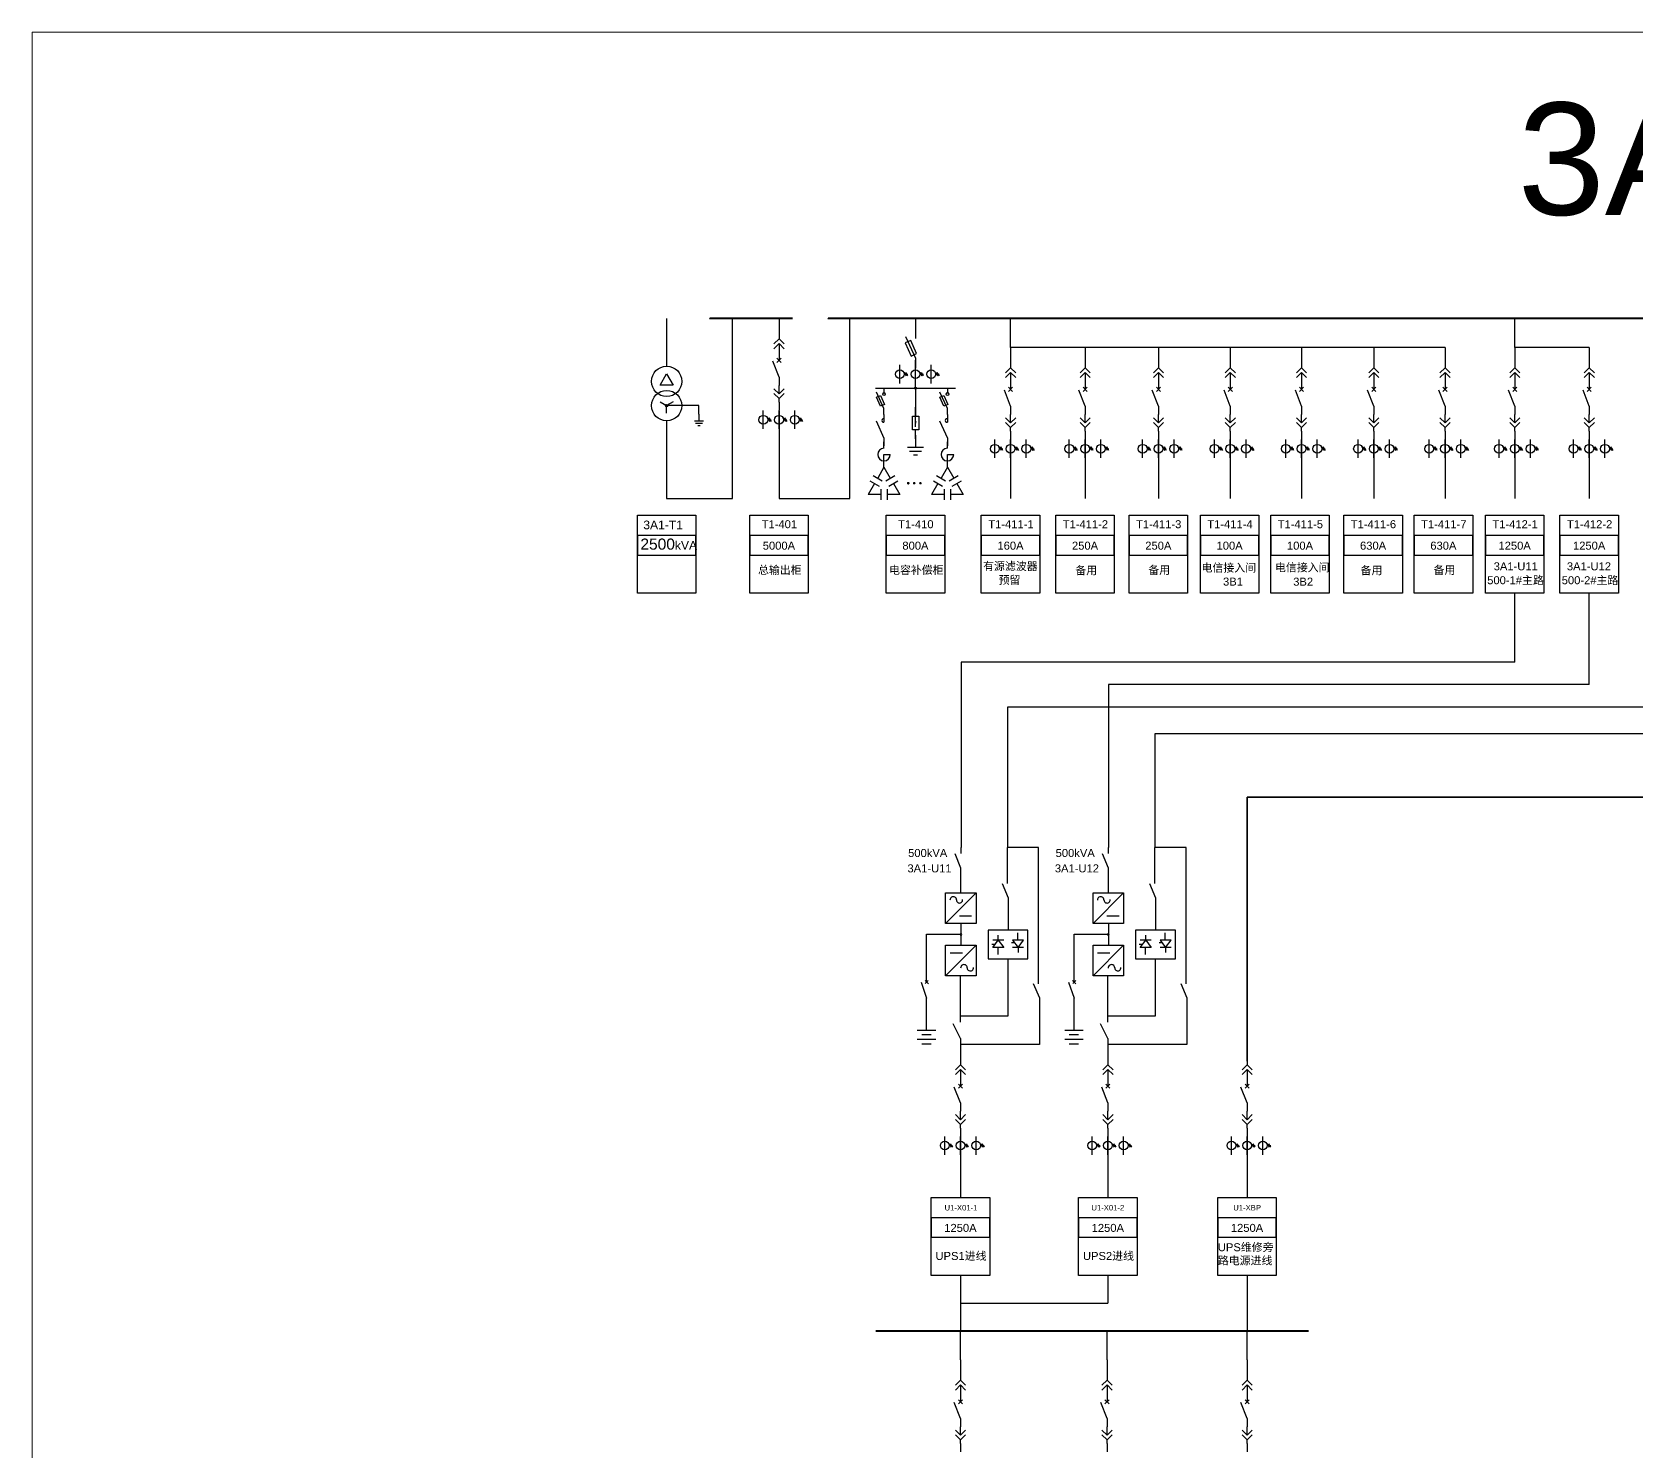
# Model space of a CAD drawing. Header units: millimetres. Extents: x -3460 to -460, y 6070 to 9130.
# Drawn here: x -2620 to -2477, y 7135.6 to 7262.1 of the extents above; entities that cross this region are included whole.
import ezdxf
from ezdxf.enums import TextEntityAlignment as Align

# ---------------------------------------------------------------- set-up
doc = ezdxf.new("R2010")
doc.units = ezdxf.units.MM
doc.header["$LTSCALE"] = 1000
doc.header["$MEASUREMENT"] = 0
doc.linetypes.add('CENTER', pattern=[2, 1.25, -0.25, 0.25, -0.25])
doc.linetypes.add('CONTINOUS', pattern=[0])
doc.styles.get("Standard").update_dxf_attribs({"font": 'arial.ttf'})

# ---------------------------------------------------------------- blocks, each defined once
blk = doc.blocks.new('DYDQAA05')
at = {"color": 0}
blk.add_lwpolyline([(0, 0), (0, -7)], dxfattribs=at)
blk = doc.blocks.new('DYDQAA03')
at = {"color": 0}
for points in [[(0, 0), (0, -1.5)], [(-2.12, -3.62), (0, -1.5)], [(-2.12, -5.62), (0, -3.5)], [(2.12, -3.62), (0, -1.5)], [(2.12, -5.62), (0, -3.5)], [(0, -3.5), (0, -7)]]:
    blk.add_lwpolyline(points, dxfattribs=at)
blk = doc.blocks.new('DYDQAA09')
at = {"color": 0}
blk.add_lwpolyline([(0, 0), (0, -3.5)], dxfattribs=at)
blk.add_lwpolyline([(0, 0), (0, -3.5)], dxfattribs=at)
blk.add_lwpolyline([(0, 0), (0, -3.5)], dxfattribs=at)
blk.add_lwpolyline([(0, 0), (0, -3.5)], dxfattribs=at)
blk.add_lwpolyline([(0, 0), (0, -3.5)], dxfattribs=at)
blk.add_lwpolyline([(0, 0), (0, -3.5)], dxfattribs=at)
blk.add_lwpolyline([(0, 0), (0, -3.5)], dxfattribs=at)
blk.add_lwpolyline([(0, 0), (0, -3.5)], dxfattribs=at)
blk.add_lwpolyline([(0, 0), (0, -3.5)], dxfattribs=at)
blk = doc.blocks.new('DYDQ0201')
at = {"color": 0}
for points in [[(0.86, -0.86), (-0.86, 0.86)], [(-0.86, -0.86), (0.86, 0.86)], [(0, -7), (-2.61, -0.37)]]:
    blk.add_lwpolyline(points, dxfattribs=at)
blk = doc.blocks.new('DYDQAA04')
at = {"color": 0}
for points in [[(0, -3.5), (0, 0)], [(-2.12, -1.38), (0, -3.5)], [(-2.12, -3.38), (0, -5.5)], [(2.12, -1.38), (0, -3.5)], [(2.12, -3.38), (0, -5.5)], [(0, -7), (0, -5.5)]]:
    blk.add_lwpolyline(points, dxfattribs=at)
blk = doc.blocks.new('A$C03DD39B5')
for p, q in [((417, 475), (283, 392)), ((417, 422), (283, 339)), ((350, 333), (350, 467))]:
    blk.add_line(p, q)
blk.add_lwpolyline([(700, 167), (0, 167)])
blk.add_circle((350, 167), 167)
blk = doc.blocks.new('$element$00000530')
for points in [[(-0.291, -0.342), (-0.139, -0.275), (0.017, -0.625), (-0.136, -0.693), (-0.291, -0.342)], [(0, -1), (0, -0.78), (-0.283, -0.152)], [(-0.05, -0.183), (0.05, -0.183)], [(0, 0), (0, -0.183)]]:
    blk.add_lwpolyline(points)
blk.add_circle((0, -0.233), 0.05)
at = {"flags": 9}
blk.add_attdef('S', (0, 0), '', height=0.00000667, dxfattribs=at)
blk = doc.blocks.new('M_M4')
blk.add_line((-0.25, -0.2), (0, -0.75))
for points in [[(0, 0), (0, -0.25)], [(0, -0.75), (0, -1)]]:
    blk.add_lwpolyline(points)
blk.add_arc((-0.008, -0.192), 0.0589, 81.8699, 278.1301)
at = {"width": 0.8, "flags": 9}
blk.add_attdef('S', (0.25, -0.5), '', height=0.2, dxfattribs=at)
blk = doc.blocks.new('M_M23')
for p, q in [((0, -0.5), (-0.25, -0.5)), ((0, -0.25), (0, -0.5))]:
    blk.add_line(p, q)
for points in [[(0, 0), (0, -0.25)], [(0, -0.75), (0, -1)]]:
    blk.add_lwpolyline(points)
blk.add_arc((0, -0.5), 0.25, 270, 180)
at = {"width": 0.8, "flags": 9}
blk.add_attdef('S', (0.25, -0.5), '', height=0.2, dxfattribs=at)
blk = doc.blocks.new('M_M44IVD')
for points in [[(0, 0), (-0.2, -0.346)], [(0, 0), (0.2, -0.346)], [(-0.444, -0.436), (-0.156, -0.603)], [(-0.344, -0.263), (-0.056, -0.43)], [(0.056, -0.43), (0.344, -0.263)], [(0.156, -0.603), (0.444, -0.436)], [(-0.3, -0.52), (-0.5, -0.866)], [(-0.1, -0.866), (-0.5, -0.866)], [(-0.1, -0.699), (-0.1, -1.033)], [(0.1, -0.699), (0.1, -1.033)], [(0.5, -0.866), (0.1, -0.866)], [(0.3, -0.52), (0.5, -0.866)]]:
    blk.add_lwpolyline(points)
at = {"width": 0.8, "flags": 9}
blk.add_attdef('S', (0.25, -0.5), '', height=0.2, dxfattribs=at)
blk = doc.blocks.new('M_M17')
for p, q in [((-0.1, -0.717), (-0.1, -0.283)), ((-0.1, -0.283), (0.1, -0.283)), ((0, -0.383), (0, -0.717)), ((0.1, -0.283), (0.1, -0.717)), ((0.1, -0.717), (-0.1, -0.717))]:
    blk.add_line(p, q)
for points in [[(0, 0), (0, -0.283)], [(0, -0.717), (0, -1)]]:
    blk.add_lwpolyline(points)
for points in [[(-0.033, -0.567), (0.033, -0.567), (0, -0.367), (0.033, -0.567)], [(0.033, -0.567), (0, -0.367), (-0.033, -0.567), (0.033, -0.567)], [(0, -0.367), (-0.033, -0.567), (0.033, -0.567), (0, -0.367)]]:
    blk.add_solid(points)
at = {"width": 0.8, "flags": 9}
blk.add_attdef('S', (0.25, -0.5), '', height=0.2, dxfattribs=at)
blk = doc.blocks.new('M_M24')
for p, q in [((-0.25, -0.375), (0.25, -0.375)), ((-0.1875, -0.5), (0.1875, -0.5)), ((-0.0625, -0.625), (0.0625, -0.625))]:
    blk.add_line(p, q)
blk.add_lwpolyline([(0, 0), (0, -0.375)])
at = {"width": 0.8, "flags": 9}
blk.add_attdef('S', (0.25, -0.5), '', height=0.2, dxfattribs=at)

msp = doc.modelspace()

# ---------------------------------------------------------------- linework, layer by layer
for p, q in [((-2563.47, 7236.54, -4943.05), (-2563.47, 7232.3, -9553.99)), ((-2557.62, 7220.52, -9553.99), (-2557.62, 7236.54, -7768.6)), ((-2547.16, 7220.52, -7768.6), (-2547.16, 7236.54, -7768.6)), ((-2532.83, 7233.96, -9151.83), (-2532.83, 7236.54, -7768.55)), ((-2487.92, 7233.96, -9151.88), (-2487.92, 7236.54, -7768.6)), ((-2494.13, 7233.96, -9151.88), (-2532.83, 7233.96, -9151.88)), ((-2481.28, 7233.96, -9151.88), (-2487.92, 7233.96, -9151.88)), ((-2564.06, 7230.6, -9553.99), (-2563.47, 7231.62, -9553.99)), ((-2564.06, 7230.6, -9553.99), (-2563.47, 7231.62, -9553.99)), ((-2563.47, 7231.62, -9553.99), (-2562.89, 7230.6, -9553.99)), ((-2562.89, 7230.6, -9553.99), (-2564.06, 7230.6, -9553.99)), ((-2544.11, 7230.34, -7768.6), (-2544.11, 7229.94, -7768.6)), ((-2541.3, 7230.43, -7768.6), (-2541.3, 7230.77, -7768.6)), ((-2564.06, 7229.12, -9553.99), (-2563.47, 7228.78, -9553.99)), ((-2563.48, 7228.88, -9553.99), (-2563.58, 7228.79, -9553.99)), ((-2563.44, 7228.87, -9553.99), (-2563.57, 7228.74, -9553.99)), ((-2563.52, 7228.87, -9553.99), (-2563.57, 7228.82, -9553.99)), ((-2563.42, 7228.87, -9553.99), (-2563.56, 7228.73, -9553.99)), ((-2563.4, 7228.84, -9553.99), (-2563.54, 7228.7, -9553.99)), ((-2563.39, 7228.83, -9553.99), (-2563.53, 7228.69, -9553.99)), ((-2563.37, 7228.8, -9553.99), (-2563.49, 7228.68, -9553.99)), ((-2562.89, 7229.12, -9553.99), (-2563.47, 7228.78, -9553.99)), ((-2563.47, 7228.1, -9553.99), (-2563.47, 7228.78, -9553.99)), ((-2560.59, 7228.78, -9553.99), (-2563.47, 7228.78, -9553.99)), ((-2563.37, 7228.77, -9553.99), (-2563.47, 7228.68, -9553.99)), ((-2553.46, 7228.3, -7768.6), (-2553.46, 7226.66, -7768.6)), ((-2563.47, 7227.42, -9553.99), (-2563.47, 7220.52, -9553.99)), ((-2560.99, 7227.42, -9553.99), (-2560.18, 7227.42, -9553.99)), ((-2560.89, 7227.22, -9553.99), (-2560.28, 7227.22, -9553.99)), ((-2560.69, 7227.02, -9553.99), (-2560.48, 7227.02, -9553.99)), ((-2553.46, 7226.66, -7768.6), (-2553.46, 7220.52, -7768.6)), ((-2532.83, 7225.72, -6950.66), (-2532.83, 7224.08, -6950.66)), ((-2526.19, 7225.72, -6950.66), (-2526.19, 7224.08, -6950.66)), ((-2519.66, 7225.72, -6950.66), (-2519.66, 7224.08, -6950.66)), ((-2513.26, 7225.72, -6950.66), (-2513.26, 7224.08, -6950.66)), ((-2506.91, 7225.72, -6950.66), (-2506.91, 7224.08, -6950.66)), ((-2500.48, 7225.72, -6950.66), (-2500.48, 7224.08, -6950.66)), ((-2494.13, 7225.72, -6950.66), (-2494.13, 7224.08, -6950.66)), ((-2487.92, 7225.72, -6950.66), (-2487.92, 7224.08, -6950.66)), ((-2481.28, 7225.72, -6950.66), (-2481.28, 7224.08, -6950.66)), ((-2532.83, 7224.08, -6950.66), (-2532.83, 7220.52, -6950.66)), ((-2526.19, 7224.08, -6950.66), (-2526.19, 7220.52, -6950.66)), ((-2519.66, 7224.08, -6950.66), (-2519.66, 7220.52, -6950.66)), ((-2513.26, 7224.08, -6950.66), (-2513.26, 7220.52, -6950.66)), ((-2506.91, 7224.08, -6950.66), (-2506.91, 7220.52, -6950.66)), ((-2500.48, 7224.08, -6950.66), (-2500.48, 7220.52, -6950.66)), ((-2494.13, 7224.08, -6950.66), (-2494.13, 7220.52, -6950.66)), ((-2487.92, 7224.08, -6950.66), (-2487.92, 7220.52, -6950.66)), ((-2481.28, 7224.08, -6950.66), (-2481.28, 7220.52, -6950.66)), ((-2563.47, 7220.52, -9553.99), (-2557.62, 7220.52, -9553.99)), ((-2553.46, 7220.52, -7768.6), (-2547.16, 7220.52, -7768.6)), ((-2537.3, 7163.64, -8586.54), (-2537.3, 7162, -8586.54)), ((-2524.16, 7163.64, -8586.54), (-2524.16, 7162, -8586.54)), ((-2511.76, 7163.64, -8586.54), (-2511.76, 7162, -8586.54)), ((-2537.3, 7162, -8586.54), (-2537.3, 7158.25, -8586.54)), ((-2524.16, 7162, -8586.54), (-2524.16, 7158.25, -8586.54)), ((-2511.76, 7162, -8586.54), (-2511.76, 7158.25, -8586.54)), ((-2537.3, 7151.3, -8586.54), (-2537.3, 7146.36, -8586.54)), ((-2524.16, 7151.3, -8618.03), (-2524.16, 7148.83, -8618.03)), ((-2511.76, 7151.3, -8619.05), (-2511.76, 7146.36, -8586.54)), ((-2537.3, 7148.83, -8586.54), (-2524.16, 7148.83, -8618.03)), ((-2537.3, 7143.78, -9969.82), (-2537.3, 7146.36, -8586.54)), ((-2524.24, 7143.78, -9969.82), (-2524.24, 7146.36, -8586.54)), ((-2511.76, 7143.78, -9969.82), (-2511.76, 7146.36, -8586.54))]:
    msp.add_line(p, q)
at = {"linetype": 'Continuous'}
for p, q in [((-2542.18, 7234.93, -7768.6), (-2541.3, 7233, -7768.6)), ((-2541.3, 7232.55, -7768.6), (-2541.3, 7232.84, -7768.6)), ((-2541.3, 7232.08, -7768.6), (-2541.3, 7232.73, -7768.6)), ((-2544.86, 7230.34, -7768.6), (-2537.75, 7230.34, -7768.6)), ((-2541.3, 7230.34, -7768.6), (-2541.3, 7227.88, -7768.6))]:
    msp.add_line(p, q, dxfattribs=at)
at = {"linetype": 'CENTER', "ltscale": 0.5}
msp.add_line((-2560.59, 7228.03, -9553.99), (-2560.59, 7228.78, -9553.99), dxfattribs=at)
at = {"color": 6}
for p, q in [((-2487.92, 7205.94, -9969.82), (-2487.92, 7212.07, -7768.6)), ((-2481.28, 7203.93, -9969.82), (-2481.28, 7212.07, -7768.6)), ((-2537.24, 7205.94, -10787.76), (-2537.24, 7189.42, -10787.76)), ((-2487.92, 7205.94, -10787.76), (-2537.24, 7205.94, -10787.76)), ((-2524.1, 7203.93, -10787.76), (-2524.1, 7189.42, -10787.76)), ((-2481.28, 7203.93, -10787.76), (-2524.1, 7203.93, -10787.76))]:
    msp.add_line(p, q, dxfattribs=at)
at = {"color": 5, "lineweight": 35}
for p, q in [((-2511.76, 7193.91, -10787.76), (-2511.76, 7170.39, -10787.76)), ((-2394.13, 7193.91, -10787.76), (-2511.76, 7193.91, -10787.76))]:
    msp.add_line(p, q, dxfattribs=at)
at = {"color": 3, "lineweight": -2}
for p, q in [((-2537.81, 7188.89, -10787.76), (-2537.28, 7187.61, -10787.76)), ((-2537.24, 7188.89, -10787.76), (-2537.24, 7189.42, -10787.76)), ((-2530.34, 7189.42, -10787.76), (-2533.12, 7189.42, -10787.76)), ((-2533.12, 7186.2, -10787.76), (-2533.12, 7189.42, -10787.76)), ((-2530.34, 7189.42, -10787.76), (-2533.12, 7189.42, -10787.76)), ((-2524.67, 7188.89, -10787.76), (-2524.14, 7187.61, -10787.76)), ((-2524.1, 7188.89, -10787.76), (-2524.1, 7189.42, -10787.76)), ((-2517.2, 7189.42, -10787.76), (-2519.98, 7189.42, -10787.76)), ((-2519.98, 7186.2, -10787.76), (-2519.98, 7189.42, -10787.76)), ((-2517.2, 7189.42, -10787.76), (-2519.98, 7189.42, -10787.76)), ((-2537.28, 7187.61, -10787.76), (-2537.28, 7185.43, -10787.76)), ((-2524.14, 7187.61, -10787.76), (-2524.14, 7185.43, -10787.76)), ((-2535.89, 7185.39, -10787.76), (-2538.63, 7182.66, -10787.76)), ((-2538.63, 7185.39, -10787.76), (-2535.89, 7185.39, -10787.76)), ((-2538.63, 7182.66, -10787.76), (-2538.63, 7185.39, -10787.76)), ((-2535.89, 7185.39, -10787.76), (-2535.89, 7182.66, -10787.76)), ((-2533.59, 7186.21, -10787.76), (-2533.06, 7184.93, -10787.76)), ((-2522.76, 7185.39, -10787.76), (-2525.49, 7182.66, -10787.76)), ((-2525.49, 7185.39, -10787.76), (-2522.76, 7185.39, -10787.76)), ((-2525.49, 7182.66, -10787.76), (-2525.49, 7185.39, -10787.76)), ((-2522.76, 7185.39, -10787.76), (-2522.76, 7182.66, -10787.76)), ((-2520.45, 7186.21, -10787.76), (-2519.92, 7184.93, -10787.76)), ((-2533.06, 7184.93, -10787.76), (-2533.06, 7182.05, -10787.76)), ((-2519.92, 7184.93, -10787.76), (-2519.92, 7182.05, -10787.76)), ((-2535.89, 7182.66, -10787.76), (-2538.63, 7182.66, -10787.76)), ((-2537.39, 7183.34, -10787.76), (-2536.3, 7183.34, -10787.76)), ((-2537.25, 7182.67, -10787.76), (-2537.25, 7180.75, -10787.76)), ((-2522.76, 7182.66, -10787.76), (-2525.49, 7182.66, -10787.76)), ((-2524.26, 7183.34, -10787.76), (-2523.17, 7183.34, -10787.76)), ((-2524.11, 7182.67, -10787.76), (-2524.11, 7180.75, -10787.76)), ((-2540.31, 7181.69, -10787.76), (-2537.25, 7181.69, -10787.76)), ((-2540.31, 7178.89, -10787.76), (-2540.31, 7181.69, -10787.76)), ((-2540.31, 7178.89, -10787.76), (-2540.31, 7181.66, -10787.76)), ((-2533.06, 7182.05, -10787.76), (-2534.82, 7182.05, -10787.76)), ((-2534.82, 7182.05, -10787.76), (-2534.82, 7179.49, -10787.76)), ((-2533.43, 7181.18, -10787.76), (-2534.42, 7181.18, -10787.76)), ((-2534.42, 7180.52, -10787.76), (-2533.93, 7181.18, -10787.76)), ((-2533.93, 7181.18, -10787.76), (-2533.93, 7181.62, -10787.76)), ((-2533.93, 7181.18, -10787.76), (-2533.43, 7180.52, -10787.76)), ((-2531.29, 7182.05, -10787.76), (-2533.06, 7182.05, -10787.76)), ((-2531.67, 7181.18, -10787.76), (-2532.65, 7181.18, -10787.76)), ((-2532.65, 7181.18, -10787.76), (-2532.16, 7180.52, -10787.76)), ((-2532.2, 7181.2, -10787.76), (-2532.2, 7181.81, -10787.76)), ((-2532.16, 7180.52, -10787.76), (-2531.67, 7181.18, -10787.76)), ((-2531.29, 7179.49, -10787.76), (-2531.29, 7182.05, -10787.76)), ((-2527.17, 7181.69, -10787.76), (-2524.11, 7181.69, -10787.76)), ((-2527.17, 7178.89, -10787.76), (-2527.17, 7181.69, -10787.76)), ((-2527.17, 7178.89, -10787.76), (-2527.17, 7181.66, -10787.76)), ((-2519.92, 7182.05, -10787.76), (-2521.69, 7182.05, -10787.76)), ((-2521.69, 7182.05, -10787.76), (-2521.69, 7179.49, -10787.76)), ((-2520.3, 7181.18, -10787.76), (-2521.28, 7181.18, -10787.76)), ((-2521.28, 7180.52, -10787.76), (-2520.79, 7181.18, -10787.76)), ((-2520.79, 7181.18, -10787.76), (-2520.79, 7181.62, -10787.76)), ((-2520.79, 7181.18, -10787.76), (-2520.3, 7180.52, -10787.76)), ((-2518.15, 7182.05, -10787.76), (-2519.92, 7182.05, -10787.76)), ((-2518.53, 7181.18, -10787.76), (-2519.52, 7181.18, -10787.76)), ((-2519.52, 7181.18, -10787.76), (-2519.02, 7180.52, -10787.76)), ((-2519.06, 7181.2, -10787.76), (-2519.06, 7181.81, -10787.76)), ((-2519.02, 7180.52, -10787.76), (-2518.53, 7181.18, -10787.76)), ((-2518.15, 7179.49, -10787.76), (-2518.15, 7182.05, -10787.76)), ((-2538.63, 7180.71, -10787.76), (-2535.89, 7180.71, -10787.76)), ((-2535.89, 7180.71, -10787.76), (-2538.63, 7177.98, -10787.76)), ((-2538.63, 7177.98, -10787.76), (-2538.63, 7180.71, -10787.76)), ((-2538.22, 7180.03, -10787.76), (-2537.12, 7180.03, -10787.76)), ((-2535.89, 7180.71, -10787.76), (-2535.89, 7177.98, -10787.76)), ((-2534.25, 7180.77, -10787.76), (-2534.51, 7180.77, -10787.76)), ((-2533.43, 7180.52, -10787.76), (-2534.42, 7180.52, -10787.76)), ((-2533.97, 7180.51, -10787.76), (-2533.97, 7179.89, -10787.76)), ((-2532.48, 7180.94, -10787.76), (-2532.74, 7180.94, -10787.76)), ((-2531.67, 7180.52, -10787.76), (-2532.65, 7180.52, -10787.76)), ((-2532.16, 7180.52, -10787.76), (-2532.16, 7180.08, -10787.76)), ((-2525.49, 7180.71, -10787.76), (-2522.76, 7180.71, -10787.76)), ((-2522.76, 7180.71, -10787.76), (-2525.49, 7177.98, -10787.76)), ((-2525.49, 7177.98, -10787.76), (-2525.49, 7180.71, -10787.76)), ((-2525.08, 7180.03, -10787.76), (-2523.99, 7180.03, -10787.76)), ((-2522.76, 7180.71, -10787.76), (-2522.76, 7177.98, -10787.76)), ((-2521.11, 7180.77, -10787.76), (-2521.37, 7180.77, -10787.76)), ((-2520.3, 7180.52, -10787.76), (-2521.28, 7180.52, -10787.76)), ((-2520.83, 7180.51, -10787.76), (-2520.83, 7179.89, -10787.76)), ((-2519.34, 7180.94, -10787.76), (-2519.6, 7180.94, -10787.76)), ((-2518.53, 7180.52, -10787.76), (-2519.52, 7180.52, -10787.76)), ((-2519.02, 7180.52, -10787.76), (-2519.02, 7180.08, -10787.76)), ((-2534.82, 7179.49, -10787.76), (-2533.06, 7179.49, -10787.76)), ((-2533.06, 7179.49, -10787.76), (-2531.29, 7179.49, -10787.76)), ((-2521.69, 7179.49, -10787.76), (-2519.92, 7179.49, -10787.76)), ((-2519.92, 7179.49, -10787.76), (-2518.15, 7179.49, -10787.76)), ((-2535.89, 7177.98, -10787.76), (-2538.63, 7177.98, -10787.76)), ((-2522.76, 7177.98, -10787.76), (-2525.49, 7177.98, -10787.76))]:
    msp.add_line(p, q, dxfattribs=at)
at = {"color": 3}
for p, q in [((-2530.34, 7177.29, -10787.76), (-2530.34, 7189.42, -10787.76)), ((-2517.2, 7177.29, -10787.76), (-2517.2, 7189.42, -10787.76)), ((-2540.31, 7177.43, -10787.76), (-2540.31, 7178.89, -10787.76)), ((-2533.09, 7179.49, -10787.76), (-2533.09, 7176.03, -10787.76)), ((-2527.17, 7177.43, -10787.76), (-2527.17, 7178.89, -10787.76)), ((-2519.96, 7179.49, -10787.76), (-2519.96, 7176.03, -10787.76)), ((-2540.81, 7177.43, -10787.76), (-2540.31, 7176, -10787.76)), ((-2540.15, 7177.28, -10787.76), (-2540.44, 7177.56, -10787.76)), ((-2540.17, 7177.58, -10787.76), (-2540.43, 7177.3, -10787.76)), ((-2537.3, 7173.86, -10787.76), (-2537.3, 7177.98, -10787.76)), ((-2530.81, 7177.3, -10787.76), (-2530.27, 7176.03, -10787.76)), ((-2527.68, 7177.43, -10787.76), (-2527.17, 7176, -10787.76)), ((-2527.01, 7177.28, -10787.76), (-2527.31, 7177.56, -10787.76)), ((-2527.03, 7177.58, -10787.76), (-2527.3, 7177.3, -10787.76)), ((-2524.16, 7173.86, -10787.76), (-2524.16, 7177.98, -10787.76)), ((-2517.67, 7177.3, -10787.76), (-2517.14, 7176.03, -10787.76)), ((-2540.31, 7173.13, -10787.76), (-2540.31, 7176, -10787.76)), ((-2530.27, 7176.03, -10787.76), (-2530.27, 7171.87, -10787.76)), ((-2527.17, 7173.13, -10787.76), (-2527.17, 7176, -10787.76)), ((-2517.14, 7176.03, -10787.76), (-2517.14, 7171.87, -10787.76)), ((-2537.3, 7172.41, -10787.76), (-2537.96, 7173.72, -10787.76)), ((-2524.16, 7172.41, -10787.76), (-2524.82, 7173.72, -10787.76)), ((-2537.3, 7172.41, -10787.76), (-2537.3, 7170.39, -10787.76)), ((-2530.27, 7171.87, -10787.76), (-2537.3, 7171.87, -10787.76)), ((-2524.16, 7172.41, -10787.76), (-2524.16, 7170.39, -10787.76)), ((-2517.14, 7171.87, -10787.76), (-2524.16, 7171.87, -10787.76))]:
    msp.add_line(p, q, dxfattribs=at)
at = {"color": 1, "lineweight": 40}
msp.add_line((-2544.84, 7146.36, -8586.54), (-2506.28, 7146.36, -8586.54), dxfattribs=at)
at = {"color": 1, "lineweight": 13, "ltscale": 0.001071}
msp.add_lwpolyline([(-2620, 7262.05), (-2270.66, 7262.05), (-2270.66, 6962.31), (-2620, 6962.31)], close=True, dxfattribs=at)
at = {"color": 1, "lineweight": 40, "ltscale": 100, "elevation": -7768.6}
for points in [[(-2552.26, 7236.54), (-2559.63, 7236.54), (-2559.63, 7236.54)], [(-2467.94, 7236.54), (-2549.09, 7236.54), (-2549.09, 7236.54)]]:
    msp.add_lwpolyline(points, dxfattribs=at)
at = {"linetype": 'Continuous', "elevation": -7768.6}
for points in [[(-2541.3, 7236.54), (-2541.3, 7234.75)], [(-2541.3, 7235.63), (-2541.3, 7234.75)], [(-2541.3, 7233), (-2541.3, 7232.12)]]:
    msp.add_lwpolyline(points, dxfattribs=at)
msp.add_lwpolyline([(-2541.68, 7233.2), (-2541.2, 7233.42), (-2541.73, 7234.59), (-2542.21, 7234.37)], close=True, dxfattribs=at)
at = {"elevation": -9553.99}
msp.add_lwpolyline([(-2560.59, 7228.03), (-2560.59, 7227.42)], dxfattribs=at)
at = {"lineweight": -2, "ltscale": 100, "const_width": 0.117, "elevation": -8054.88}
for points in [[(-2542.01, 7221.87, 1), (-2541.89, 7221.87, 1)], [(-2541.47, 7221.87, 1), (-2541.36, 7221.87, 1)], [(-2540.92, 7221.87, 1), (-2540.81, 7221.87, 1)]]:
    msp.add_lwpolyline(points, format="xyb", close=True, dxfattribs=at)
for points, elevation in [([(-2566.08, 7219.03), (-2560.87, 7219.03), (-2560.87, 7212.07), (-2566.08, 7212.07)], -5002.39), ([(-2556.06, 7219.03), (-2550.86, 7219.03), (-2550.86, 7212.07), (-2556.06, 7212.07)], -8586.54), ([(-2543.91, 7219.03), (-2538.7, 7219.03), (-2538.7, 7212.07), (-2543.91, 7212.07)], -7612.23), ([(-2535.44, 7219.03), (-2530.23, 7219.03), (-2530.23, 7212.07), (-2535.44, 7212.07)], -7768.6), ([(-2528.8, 7219.03), (-2523.59, 7219.03), (-2523.59, 7212.07), (-2528.8, 7212.07)], -7768.6), ([(-2522.27, 7219.03), (-2517.06, 7219.03), (-2517.06, 7212.07), (-2522.27, 7212.07)], -7768.6), ([(-2515.92, 7219.03), (-2510.71, 7219.03), (-2510.71, 7212.07), (-2515.92, 7212.07)], -7768.6), ([(-2509.65, 7219.03), (-2504.44, 7219.03), (-2504.44, 7212.07), (-2509.65, 7212.07)], -7768.6), ([(-2503.14, 7219.03), (-2497.93, 7219.03), (-2497.93, 7212.07), (-2503.14, 7212.07)], -7768.6), ([(-2496.87, 7219.03), (-2491.66, 7219.03), (-2491.66, 7212.07), (-2496.87, 7212.07)], -7768.6), ([(-2490.52, 7219.03), (-2485.32, 7219.03), (-2485.32, 7212.07), (-2490.52, 7212.07)], -7768.6), ([(-2483.89, 7219.03), (-2478.68, 7219.03), (-2478.68, 7212.07), (-2483.89, 7212.07)], -7768.6), ([(-2566.08, 7215.47), (-2560.87, 7215.47), (-2560.87, 7217.21), (-2566.08, 7217.21)], -5002.39), ([(-2556.06, 7215.47), (-2550.86, 7215.47), (-2550.86, 7217.21), (-2556.06, 7217.21)], -8586.54), ([(-2543.91, 7215.47), (-2538.7, 7215.47), (-2538.7, 7217.21), (-2543.91, 7217.21)], -7612.23), ([(-2535.44, 7215.47), (-2530.23, 7215.47), (-2530.23, 7217.21), (-2535.44, 7217.21)], -7768.6), ([(-2528.8, 7215.47), (-2523.59, 7215.47), (-2523.59, 7217.21), (-2528.8, 7217.21)], -7768.6), ([(-2522.27, 7215.47), (-2517.06, 7215.47), (-2517.06, 7217.21), (-2522.27, 7217.21)], -7768.6), ([(-2515.92, 7215.47), (-2510.71, 7215.47), (-2510.71, 7217.21), (-2515.92, 7217.21)], -7768.6), ([(-2509.65, 7215.47), (-2504.44, 7215.47), (-2504.44, 7217.21), (-2509.65, 7217.21)], -7768.6), ([(-2503.14, 7215.47), (-2497.93, 7215.47), (-2497.93, 7217.21), (-2503.14, 7217.21)], -7768.6), ([(-2496.87, 7215.47), (-2491.66, 7215.47), (-2491.66, 7217.21), (-2496.87, 7217.21)], -7768.6), ([(-2490.52, 7215.47), (-2485.32, 7215.47), (-2485.32, 7217.21), (-2490.52, 7217.21)], -7768.6), ([(-2483.89, 7215.47), (-2478.68, 7215.47), (-2478.68, 7217.21), (-2483.89, 7217.21)], -7768.6), ([(-2539.9, 7158.25), (-2534.69, 7158.25), (-2534.69, 7151.3), (-2539.9, 7151.3)], -8586.54), ([(-2526.77, 7158.25), (-2521.56, 7158.25), (-2521.56, 7151.3), (-2526.77, 7151.3)], -8618.03), ([(-2514.37, 7158.25), (-2509.16, 7158.25), (-2509.16, 7151.3), (-2514.37, 7151.3)], -8619.05), ([(-2539.9, 7154.7), (-2534.69, 7154.7), (-2534.69, 7156.44), (-2539.9, 7156.44)], -8586.54), ([(-2526.77, 7154.7), (-2521.56, 7154.7), (-2521.56, 7156.44), (-2526.77, 7156.44)], -8618.03), ([(-2514.37, 7154.7), (-2509.16, 7154.7), (-2509.16, 7156.44), (-2514.37, 7156.44)], -8619.05)]:
    msp.add_lwpolyline(points, close=True, dxfattribs=dict(elevation=elevation))
at = {"color": 3}
for points, elevation in [([(-2440.86, 7201.93), (-2533.12, 7201.93), (-2533.12, 7189.42)], -8586.54), ([(-2447.5, 7201.93), (-2447.5, 7199.53), (-2519.98, 7199.53), (-2519.98, 7189.42)], -8586.54), ([(-2533.09, 7176.03), (-2533.09, 7174.41), (-2537.3, 7174.41)], -10787.76), ([(-2519.96, 7176.03), (-2519.96, 7174.41), (-2524.16, 7174.41)], -10787.76), ([(-2539.5, 7173.13), (-2541.14, 7173.13)], -10787.76), ([(-2539.91, 7172.72), (-2540.73, 7172.72)], -10787.76), ([(-2526.37, 7173.13), (-2528.01, 7173.13)], -10787.76), ([(-2526.78, 7172.72), (-2527.6, 7172.72)], -10787.76), ([(-2539.5, 7172.31), (-2541.14, 7172.31)], -10787.76), ([(-2539.91, 7171.9), (-2540.73, 7171.9)], -10787.76), ([(-2526.37, 7172.31), (-2528.01, 7172.31)], -10787.76), ([(-2526.78, 7171.9), (-2527.6, 7171.9)], -10787.76)]:
    msp.add_lwpolyline(points, dxfattribs=dict(at, elevation=elevation))
at = {"linetype": 'CONTINOUS'}
for centre in [(-2563.47, 7230.94, -9553.99), (-2563.47, 7228.78, -9553.99)]:
    msp.add_circle(centre, 1.35, dxfattribs=at)
for centre, radius in [((-2541.3, 7230.34, -7768.6), 0.0936), ((-2563.47, 7228.78, -9553.99), 0.101)]:
    msp.add_circle(centre, radius)
at = {"color": 3, "lineweight": -2}
for centre, radius, start, end in [((-2537.94, 7184.75, -10787.76), 0.29, 0, 183.1262), ((-2537.38, 7184.75, -10787.76), 0.276, 180, 7.6852), ((-2524.81, 7184.75, -10787.76), 0.29, 0, 183.1262), ((-2524.24, 7184.75, -10787.76), 0.276, 180, 7.6852), ((-2537.25, 7181.68, -10787.76), 0.0769, 0, 180), ((-2537.25, 7181.68, -10787.76), 0.0769, 180, 0), ((-2524.12, 7181.68, -10787.76), 0.0769, 0, 180), ((-2524.12, 7181.68, -10787.76), 0.0769, 180, 0), ((-2536.99, 7178.7, -10787.76), 0.29, 0, 183.1262), ((-2536.42, 7178.7, -10787.76), 0.276, 180, 7.6852), ((-2523.85, 7178.7, -10787.76), 0.29, 0, 183.1262), ((-2523.28, 7178.7, -10787.76), 0.276, 180, 7.6852)]:
    msp.add_arc(centre, radius, start, end, dxfattribs=at)

# ---------------------------------------------------------------- block references
for name, p, xscale, yscale, zscale in [('DYDQAA05', (-2553.46, 7236.54, -9969.82), 0.2128962921302706, 0.2128962921302706, 0.2128962921302706), ('DYDQAA03', (-2553.46, 7235.05, -9969.82), 0.2128962921302706, 0.2128962921302706, 0.2128962921302706), ('DYDQAA05', (-2532.83, 7233.96, -9151.88), 0.2128962921302706, 0.2128962921302706, 0.2128962921302706), ('DYDQAA05', (-2526.19, 7233.96, -9151.88), 0.2128962921302706, 0.2128962921302706, 0.2128962921302706), ('DYDQAA05', (-2519.66, 7233.96, -9151.88), 0.2128962921302706, 0.2128962921302706, 0.2128962921302706), ('DYDQAA05', (-2513.26, 7233.96, -9151.88), 0.2128962921302706, 0.2128962921302706, 0.2128962921302706), ('DYDQAA05', (-2506.91, 7233.96, -9151.88), 0.2128962921302706, 0.2128962921302706, 0.2128962921302706), ('DYDQAA05', (-2500.48, 7233.96, -9151.88), 0.2128962921302706, 0.2128962921302706, 0.2128962921302706), ('DYDQAA05', (-2494.13, 7233.96, -9151.88), 0.2128962921302706, 0.2128962921302706, 0.2128962921302706), ('DYDQAA05', (-2487.92, 7233.96, -9151.88), 0.2128962921302706, 0.2128962921302706, 0.2128962921302706), ('DYDQAA05', (-2481.28, 7233.96, -9151.88), 0.2128962921302706, 0.2128962921302706, 0.2128962921302706), ('DYDQ0201', (-2553.46, 7232.81, -9969.82), 0.2128962921302706, 0.2128962921302706, 0.2128962921302706), ('DYDQAA09', (-2553.46, 7233.56, -9969.82), 0.2128962921302706, 0.2128962921302706, 0.2128962921302706), ('DYDQAA09', (-2553.46, 7231.32, -9969.82), 0.2128962921302706, 0.2128962921302706, 0.2128962921302706), ('DYDQAA03', (-2532.83, 7232.47, -9151.88), 0.2128962921302706, 0.2128962921302706, 0.2128962921302706), ('DYDQAA03', (-2526.19, 7232.47, -9151.88), 0.2128962921302706, 0.2128962921302706, 0.2128962921302706), ('DYDQAA03', (-2519.66, 7232.47, -9151.88), 0.2128962921302706, 0.2128962921302706, 0.2128962921302706), ('DYDQAA03', (-2513.26, 7232.47, -9151.88), 0.2128962921302706, 0.2128962921302706, 0.2128962921302706), ('DYDQAA03', (-2506.91, 7232.47, -9151.88), 0.2128962921302706, 0.2128962921302706, 0.2128962921302706), ('DYDQAA03', (-2500.48, 7232.47, -9151.88), 0.2128962921302706, 0.2128962921302706, 0.2128962921302706), ('DYDQAA03', (-2494.13, 7232.47, -9151.88), 0.2128962921302706, 0.2128962921302706, 0.2128962921302706), ('DYDQAA03', (-2487.92, 7232.47, -9151.88), 0.2128962921302706, 0.2128962921302706, 0.2128962921302706), ('DYDQAA03', (-2481.28, 7232.47, -9151.88), 0.2128962921302706, 0.2128962921302706, 0.2128962921302706), ('DYDQAA04', (-2553.46, 7230.58, -9969.82), 0.2128962921302706, 0.2128962921302706, 0.2128962921302706), ('DYDQ0201', (-2532.83, 7230.23, -9151.88), 0.2128962921302706, 0.2128962921302706, 0.2128962921302706), ('DYDQAA09', (-2532.83, 7230.98, -9151.88), 0.2128962921302706, 0.2128962921302706, 0.2128962921302706), ('DYDQ0201', (-2526.19, 7230.23, -9151.88), 0.2128962921302706, 0.2128962921302706, 0.2128962921302706), ('DYDQAA09', (-2526.19, 7230.98, -9151.88), 0.2128962921302706, 0.2128962921302706, 0.2128962921302706), ('DYDQ0201', (-2519.66, 7230.23, -9151.88), 0.2128962921302706, 0.2128962921302706, 0.2128962921302706), ('DYDQAA09', (-2519.66, 7230.98, -9151.88), 0.2128962921302706, 0.2128962921302706, 0.2128962921302706), ('DYDQ0201', (-2513.26, 7230.23, -9151.88), 0.2128962921302706, 0.2128962921302706, 0.2128962921302706), ('DYDQAA09', (-2513.26, 7230.98, -9151.88), 0.2128962921302706, 0.2128962921302706, 0.2128962921302706), ('DYDQ0201', (-2506.91, 7230.23, -9151.88), 0.2128962921302706, 0.2128962921302706, 0.2128962921302706), ('DYDQAA09', (-2506.91, 7230.98, -9151.88), 0.2128962921302706, 0.2128962921302706, 0.2128962921302706), ('DYDQ0201', (-2500.48, 7230.23, -9151.88), 0.2128962921302706, 0.2128962921302706, 0.2128962921302706), ('DYDQAA09', (-2500.48, 7230.98, -9151.88), 0.2128962921302706, 0.2128962921302706, 0.2128962921302706), ('DYDQ0201', (-2494.13, 7230.23, -9151.88), 0.2128962921302706, 0.2128962921302706, 0.2128962921302706), ('DYDQAA09', (-2494.13, 7230.98, -9151.88), 0.2128962921302706, 0.2128962921302706, 0.2128962921302706), ('DYDQ0201', (-2487.92, 7230.23, -9151.88), 0.2128962921302706, 0.2128962921302706, 0.2128962921302706), ('DYDQAA09', (-2487.92, 7230.98, -9151.88), 0.2128962921302706, 0.2128962921302706, 0.2128962921302706), ('DYDQ0201', (-2481.28, 7230.23, -9151.88), 0.2128962921302706, 0.2128962921302706, 0.2128962921302706), ('DYDQAA09', (-2481.28, 7230.98, -9151.88), 0.2128962921302706, 0.2128962921302706, 0.2128962921302706), ('DYDQAA09', (-2553.46, 7229.09, -9969.82), 0.2128962921302706, 0.2128962921302706, 0.2128962921302706), ('DYDQAA09', (-2532.83, 7228.74, -9151.88), 0.2128962921302706, 0.2128962921302706, 0.2128962921302706), ('DYDQAA09', (-2526.19, 7228.74, -9151.88), 0.2128962921302706, 0.2128962921302706, 0.2128962921302706), ('DYDQAA09', (-2519.66, 7228.74, -9151.88), 0.2128962921302706, 0.2128962921302706, 0.2128962921302706), ('DYDQAA09', (-2513.26, 7228.74, -9151.88), 0.2128962921302706, 0.2128962921302706, 0.2128962921302706), ('DYDQAA09', (-2506.91, 7228.74, -9151.88), 0.2128962921302706, 0.2128962921302706, 0.2128962921302706), ('DYDQAA09', (-2500.48, 7228.74, -9151.88), 0.2128962921302706, 0.2128962921302706, 0.2128962921302706), ('DYDQAA09', (-2494.13, 7228.74, -9151.88), 0.2128962921302706, 0.2128962921302706, 0.2128962921302706), ('DYDQAA09', (-2487.92, 7228.74, -9151.88), 0.2128962921302706, 0.2128962921302706, 0.2128962921302706), ('DYDQAA09', (-2481.28, 7228.74, -9151.88), 0.2128962921302706, 0.2128962921302706, 0.2128962921302706), ('M_M4', (-2544.11, 7228, -7768.6), 2.806660772809213, 2.806660772809213, 2.806660772809213), ('M_M4', (-2538.46, 7228, -7768.6), 2.806660772809213, 2.806660772809213, 2.806660772809213), ('DYDQAA04', (-2532.83, 7228, -9151.88), 0.2128962921302706, 0.2128962921302706, 0.2128962921302706), ('DYDQAA04', (-2526.19, 7228, -9151.88), 0.2128962921302706, 0.2128962921302706, 0.2128962921302706), ('DYDQAA04', (-2519.66, 7228, -9151.88), 0.2128962921302706, 0.2128962921302706, 0.2128962921302706), ('DYDQAA04', (-2513.26, 7228, -9151.88), 0.2128962921302706, 0.2128962921302706, 0.2128962921302706), ('DYDQAA04', (-2506.91, 7228, -9151.88), 0.2128962921302706, 0.2128962921302706, 0.2128962921302706), ('DYDQAA04', (-2500.48, 7228, -9151.88), 0.2128962921302706, 0.2128962921302706, 0.2128962921302706), ('DYDQAA04', (-2494.13, 7228, -9151.88), 0.2128962921302706, 0.2128962921302706, 0.2128962921302706), ('DYDQAA04', (-2487.92, 7228, -9151.88), 0.2128962921302706, 0.2128962921302706, 0.2128962921302706), ('DYDQAA04', (-2481.28, 7228, -9151.88), 0.2128962921302706, 0.2128962921302706, 0.2128962921302706), ('M_M23', (-2544.11, 7223.3, -7768.6), -2.24532861824737, -2.24532861824737, 2.245328618247297), ('M_M24', (-2541.3, 7226.14, -7768.6), 2.806660772809213, 2.806660772809213, 2.806660772809213), ('M_M23', (-2538.46, 7223.3, -7768.6), -2.24532861824737, -2.24532861824737, 2.245328618247297), ('DYDQAA09', (-2532.83, 7226.51, -9151.88), 0.2128962921302706, 0.2128962921302706, 0.2128962921302706), ('DYDQAA09', (-2526.19, 7226.51, -9151.88), 0.2128962921302706, 0.2128962921302706, 0.2128962921302706), ('DYDQAA09', (-2519.66, 7226.51, -9151.88), 0.2128962921302706, 0.2128962921302706, 0.2128962921302706), ('DYDQAA09', (-2513.26, 7226.51, -9151.88), 0.2128962921302706, 0.2128962921302706, 0.2128962921302706), ('DYDQAA09', (-2506.91, 7226.51, -9151.88), 0.2128962921302706, 0.2128962921302706, 0.2128962921302706), ('DYDQAA09', (-2500.48, 7226.51, -9151.88), 0.2128962921302706, 0.2128962921302706, 0.2128962921302706), ('DYDQAA09', (-2494.13, 7226.51, -9151.88), 0.2128962921302706, 0.2128962921302706, 0.2128962921302706), ('DYDQAA09', (-2487.92, 7226.51, -9151.88), 0.2128962921302706, 0.2128962921302706, 0.2128962921302706), ('DYDQAA09', (-2481.28, 7226.51, -9151.88), 0.2128962921302706, 0.2128962921302706, 0.2128962921302706), ('M_M44IVD', (-2544.11, 7223.3, -7768.6), 2.806660772809213, 2.806660772809213, 2.806660772809213), ('M_M44IVD', (-2538.46, 7223.3, -7768.6), 2.806660772809213, 2.806660772809213, 2.806660772809213), ('DYDQAA03', (-2537.3, 7170.39, -10787.76), 0.2128962921302706, 0.2128962921302706, 0.2128962921302706), ('DYDQAA03', (-2524.16, 7170.39, -10787.76), 0.2128962921302706, 0.2128962921302706, 0.2128962921302706), ('DYDQAA03', (-2511.76, 7170.39, -10787.76), 0.2128962921302706, 0.2128962921302706, 0.2128962921302706), ('DYDQ0201', (-2537.3, 7168.16, -10787.76), 0.2128962921302706, 0.2128962921302706, 0.2128962921302706), ('DYDQAA09', (-2537.3, 7168.9, -10787.76), 0.2128962921302706, 0.2128962921302706, 0.2128962921302706), ('DYDQ0201', (-2524.16, 7168.16, -10787.76), 0.2128962921302706, 0.2128962921302706, 0.2128962921302706), ('DYDQAA09', (-2524.16, 7168.9, -10787.76), 0.2128962921302706, 0.2128962921302706, 0.2128962921302706), ('DYDQ0201', (-2511.76, 7168.16, -10787.76), 0.2128962921302706, 0.2128962921302706, 0.2128962921302706), ('DYDQAA09', (-2511.76, 7168.9, -10787.76), 0.2128962921302706, 0.2128962921302706, 0.2128962921302706), ('DYDQAA04', (-2537.3, 7165.92, -10787.76), 0.2128962921302706, 0.2128962921302706, 0.2128962921302706), ('DYDQAA09', (-2537.3, 7166.67, -10787.76), 0.2128962921302706, 0.2128962921302706, 0.2128962921302706), ('DYDQAA04', (-2524.16, 7165.92, -10787.76), 0.2128962921302706, 0.2128962921302706, 0.2128962921302706), ('DYDQAA09', (-2524.16, 7166.67, -10787.76), 0.2128962921302706, 0.2128962921302706, 0.2128962921302706), ('DYDQAA04', (-2511.76, 7165.92, -10787.76), 0.2128962921302706, 0.2128962921302706, 0.2128962921302706), ('DYDQAA09', (-2511.76, 7166.67, -10787.76), 0.2128962921302706, 0.2128962921302706, 0.2128962921302706), ('DYDQAA09', (-2537.3, 7164.43, -10787.76), 0.2128962921302706, 0.2128962921302706, 0.2128962921302706), ('DYDQAA09', (-2524.16, 7164.43, -10787.76), 0.2128962921302706, 0.2128962921302706, 0.2128962921302706), ('DYDQAA09', (-2511.76, 7164.43, -10787.76), 0.2128962921302706, 0.2128962921302706, 0.2128962921302706), ('DYDQAA05', (-2537.3, 7143.78, -9969.82), 0.2128962921302706, 0.2128962921302706, 0.2128962921302706), ('DYDQAA05', (-2524.24, 7143.78, -9969.82), 0.2128962921302706, 0.2128962921302706, 0.2128962921302706), ('DYDQAA05', (-2511.76, 7143.78, -9969.82), 0.2128962921302706, 0.2128962921302706, 0.2128962921302706), ('DYDQAA03', (-2537.3, 7142.29, -9969.82), 0.2128962921302706, 0.2128962921302706, 0.2128962921302706), ('DYDQAA03', (-2524.24, 7142.29, -9969.82), 0.2128962921302706, 0.2128962921302706, 0.2128962921302706), ('DYDQAA03', (-2511.76, 7142.29, -9969.82), 0.2128962921302706, 0.2128962921302706, 0.2128962921302706), ('DYDQ0201', (-2537.3, 7140.05, -9969.82), 0.2128962921302706, 0.2128962921302706, 0.2128962921302706), ('DYDQAA09', (-2537.3, 7140.8, -9969.82), 0.2128962921302706, 0.2128962921302706, 0.2128962921302706), ('DYDQ0201', (-2524.24, 7140.05, -9969.82), 0.2128962921302706, 0.2128962921302706, 0.2128962921302706), ('DYDQAA09', (-2524.24, 7140.8, -9969.82), 0.2128962921302706, 0.2128962921302706, 0.2128962921302706), ('DYDQ0201', (-2511.76, 7140.05, -9969.82), 0.2128962921302706, 0.2128962921302706, 0.2128962921302706), ('DYDQAA09', (-2511.76, 7140.8, -9969.82), 0.2128962921302706, 0.2128962921302706, 0.2128962921302706), ('DYDQAA09', (-2537.3, 7138.56, -9969.82), 0.2128962921302706, 0.2128962921302706, 0.2128962921302706), ('DYDQAA09', (-2524.24, 7138.56, -9969.82), 0.2128962921302706, 0.2128962921302706, 0.2128962921302706), ('DYDQAA09', (-2511.76, 7138.56, -9969.82), 0.2128962921302706, 0.2128962921302706, 0.2128962921302706), ('DYDQAA04', (-2537.3, 7137.82, -9969.82), 0.2128962921302706, 0.2128962921302706, 0.2128962921302706), ('DYDQAA04', (-2524.24, 7137.82, -9969.82), 0.2128962921302706, 0.2128962921302706, 0.2128962921302706), ('DYDQAA04', (-2511.76, 7137.82, -9969.82), 0.2128962921302706, 0.2128962921302706, 0.2128962921302706), ('DYDQAA09', (-2537.3, 7136.33, -9969.82), 0.2128962921302706, 0.2128962921302706, 0.2128962921302706), ('DYDQAA09', (-2524.24, 7136.33, -9969.82), 0.2128962921302706, 0.2128962921302706, 0.2128962921302706), ('DYDQAA09', (-2511.76, 7136.33, -9969.82), 0.2128962921302706, 0.2128962921302706, 0.2128962921302706)]:
    msp.add_blockref(name, p, dxfattribs=dict(xscale=xscale, yscale=yscale, zscale=zscale))
at = {"linetype": 'Continuous', "xscale": 0.00233888397733859, "yscale": 0.00233888397733859, "zscale": 0.00233888397733859, "rotation": 270}
for p in [(-2543.09, 7232.4, -7768.6), (-2541.69, 7232.4, -7768.6), (-2540.29, 7232.4, -7768.6), (-2555.25, 7228.34, -7768.6), (-2553.85, 7228.34, -7768.6), (-2552.45, 7228.34, -7768.6), (-2534.62, 7225.76, -6950.66), (-2533.22, 7225.76, -6950.66), (-2531.82, 7225.76, -6950.66), (-2527.99, 7225.76, -6950.66), (-2526.58, 7225.76, -6950.66), (-2525.18, 7225.76, -6950.66), (-2521.46, 7225.76, -6950.66), (-2520.05, 7225.76, -6950.66), (-2518.65, 7225.76, -6950.66), (-2515.05, 7225.76, -6950.66), (-2513.65, 7225.76, -6950.66), (-2512.25, 7225.76, -6950.66), (-2508.7, 7225.76, -6950.66), (-2507.3, 7225.76, -6950.66), (-2505.9, 7225.76, -6950.66), (-2502.27, 7225.76, -6950.66), (-2500.87, 7225.76, -6950.66), (-2499.47, 7225.76, -6950.66), (-2495.93, 7225.76, -6950.66), (-2494.52, 7225.76, -6950.66), (-2493.12, 7225.76, -6950.66), (-2489.71, 7225.76, -6950.66), (-2488.31, 7225.76, -6950.66), (-2486.91, 7225.76, -6950.66), (-2483.07, 7225.76, -6950.66), (-2481.67, 7225.76, -6950.66), (-2480.27, 7225.76, -6950.66), (-2539.09, 7163.69, -8586.54), (-2537.69, 7163.69, -8586.54), (-2536.28, 7163.69, -8586.54), (-2525.95, 7163.69, -8586.54), (-2524.55, 7163.69, -8586.54), (-2523.15, 7163.69, -8586.54), (-2513.55, 7163.69, -8586.54), (-2512.15, 7163.69, -8586.54), (-2510.75, 7163.69, -8586.54)]:
    msp.add_blockref('A$C03DD39B5', p, dxfattribs=at)
at = {"linetype": 'Continuous', "xscale": 2.33888397733859, "yscale": 2.33888397733859, "zscale": 2.33888397733859}
for p in [(-2544.11, 7230.34, -7768.6), (-2538.46, 7230.34, -7768.6)]:
    msp.add_blockref('$element$00000530', p, dxfattribs=at)
at = {"xscale": 2.806660772809213, "yscale": 2.806660772809213, "zscale": 2.806660772809213, "rotation": 180}
msp.add_blockref('M_M17', (-2541.3, 7225.83, -7768.6), dxfattribs=at)

# ---------------------------------------------------------------- texts
at = {"lineweight": 0}
for s, height, p in [('T1-401', 0.713, (-2553.43, 7217.86, -9969.82)), ('T1-410', 0.713, (-2541.27, 7217.86, -8995.51)), ('T1-411-1', 0.713, (-2532.8, 7217.86, -9151.88)), ('T1-411-2', 0.713, (-2526.17, 7217.86, -9151.88)), ('T1-411-3', 0.713, (-2519.64, 7217.86, -9151.88)), ('T1-411-4', 0.713, (-2513.29, 7217.86, -9151.88)), ('T1-411-5', 0.713, (-2507.02, 7217.86, -9151.88)), ('T1-411-6', 0.713, (-2500.51, 7217.86, -9151.88)), ('T1-411-7', 0.713, (-2494.24, 7217.86, -9151.88)), ('T1-412-1', 0.713, (-2487.89, 7217.86, -9151.88)), ('T1-412-2', 0.713, (-2481.25, 7217.86, -9151.88)), ('5000A', 0.713, (-2553.47, 7215.95, -9969.82)), ('800A', 0.713, (-2541.31, 7215.95, -8995.51)), ('160A', 0.713, (-2532.84, 7215.95, -9151.88)), ('250A', 0.713, (-2526.2, 7215.95, -9151.88)), ('250A', 0.713, (-2519.67, 7215.95, -9151.88)), ('100A', 0.713, (-2513.32, 7215.95, -9151.88)), ('100A', 0.713, (-2507.05, 7215.95, -9151.88)), ('630A', 0.713, (-2500.54, 7215.95, -9151.88)), ('630A', 0.713, (-2494.28, 7215.95, -9151.88)), ('1250A', 0.713, (-2487.93, 7215.95, -9151.88)), ('1250A', 0.713, (-2481.29, 7215.95, -9151.88)), ('总输出柜', 0.713, (-2553.39, 7213.78, -9969.82)), ('电容补偿柜', 0.713, (-2541.23, 7213.78, -8995.51)), ('有源滤波器', 0.713, (-2532.85, 7214.12, -8773.08)), ('备用', 0.713, (-2526.09, 7213.75, -9151.88)), ('备用', 0.713, (-2519.59, 7213.78, -9151.88)), ('电信接入间', 0.713, (-2513.39, 7213.98, -8899.33)), ('电信接入间', 0.713, (-2506.85, 7214.01, -8899.33)), ('备用', 0.713, (-2500.68, 7213.75, 14038.53)), ('备用', 0.713, (-2494.18, 7213.78, 14038.53)), ('3A1-U11', 0.713, (-2487.83, 7214.11, 156.37)), ('3A1-U12', 0.713, (-2481.31, 7214.11, 156.37)), ('预留', 0.713, (-2532.93, 7212.89, -8646.78)), ('3B1', 0.713, (-2513.02, 7212.75, -8773.03)), ('3B2', 0.713, (-2506.77, 7212.74, -8773.03)), ('500-1#主路', 0.713, (-2487.85, 7212.87, 156.37)), ('500-2#主路', 0.713, (-2481.21, 7212.87, 156.37)), ('U1-X01-1', 0.49, (-2537.25, 7157.09, -7862.39)), ('U1-X01-2', 0.49, (-2524.17, 7157.09, -7893.88)), ('U1-XBP', 0.49, (-2511.76, 7157.09, -7894.9)), ('1250A', 0.713, (-2537.3, 7155.18, -9969.82)), ('1250A', 0.713, (-2524.17, 7155.18, -10001.31)), ('1250A', 0.713, (-2511.77, 7155.18, -10002.33)), ('UPS1进线', 0.713, (-2537.25, 7152.68, -9843.52)), ('UPS2进线', 0.713, (-2524.11, 7152.68, -9875.01))]:
    msp.add_text(s, height=height, dxfattribs=at).set_placement(p, align=Align.CENTER)
at = {"lineweight": 0, "ltscale": 100}
for s, p in [('500kVA ', (-2541.96, 7188.93, -10787.76)), ('500kVA ', (-2528.82, 7188.93, -10787.76)), ('3A1-U11', (-2542.02, 7187.56, -11196.73)), ('3A1-U12', (-2528.89, 7187.56, -11196.73))]:
    msp.add_text(s, height=0.713, dxfattribs=at).set_placement(p, align=Align.MIDDLE_LEFT)
at = {"color": 0, "insert": (-2487.66, 7255.77, 14038.53), "char_height": 10, "width": 0.000000001, "attachment_point": 1}
msp.add_mtext('3A1{\\fSimSun|b0|i0|c134|p2;配电室}', dxfattribs=at)
at = {"attachment_point": 1}
for s, insert, char_height, width in [('3A1-T1', (-2565.55, 7218.54, -1002.41), 0.77, 1.1343), ('{\\H0.9x;2500\\H0.77778x;kVA', (-2565.81, 7216.94, -6290.77), 1.1, 1.1343), ('UPS{\\fSimSun|b0|i0|c0|p34;维修旁\\P路电源进线\\P}', (-2514.37, 7154.17, -8619.05), 0.7128, 5.2091)]:
    msp.add_mtext(s, dxfattribs=dict(at, insert=insert, char_height=char_height, width=width))

doc.saveas('drawing.dxf')
